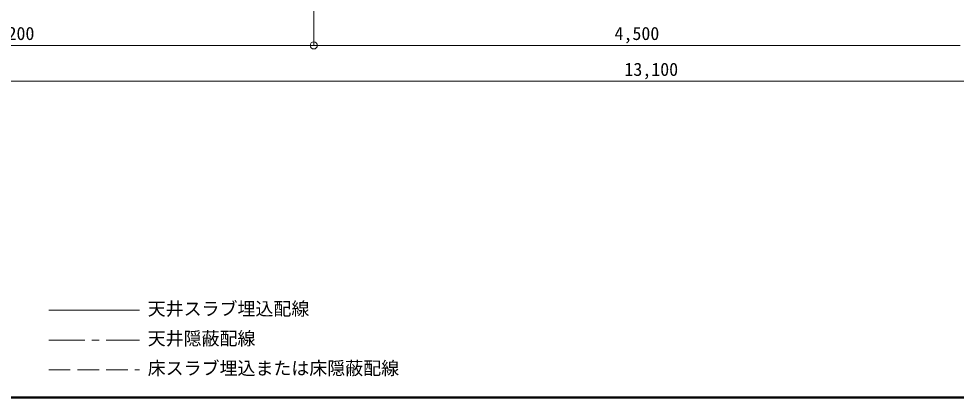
# Model space of a CAD drawing. Units: millimetres at full size, sheet at 1:50. Extents: x -9674 to 9699, y -6794 to 6791.
# Drawn here: x -4566 to 1960, y -6794 to -4151 of the extents above; entities that cross this region are included whole.
import ezdxf
from ezdxf.enums import TextEntityAlignment as Align

# ---------------------------------------------------------------- set-up
doc = ezdxf.new("R2010")
doc.units = ezdxf.units.MM
doc.header["$LTSCALE"] = 50
doc.header["$PDMODE"] = 32
doc.header["$PDSIZE"] = 50
doc.linetypes.add('CHAIN1', pattern=[8, 5, -1, 1, -1])
doc.linetypes.add('DASHED3', pattern=[4, 3, -1])
for name, color, linetype, lineweight in [('0-0_図面枠', 7, 'Continuous', 9), ('1-B_寸法', 134, 'Continuous', 9), ('2-0_芯', 2, 'Continuous', 35), ('2-E', 2, 'Continuous', 35)]:
    doc.layers.add(name, color=color, linetype=linetype, lineweight=lineweight)
doc.styles.add('ＭＳ ゴシック', font='')
doc.styles.get('ＭＳ ゴシック').set_extended_font_data('MS Gothic')

msp = doc.modelspace()

# ---------------------------------------------------------------- linework, layer by layer
at = {"layer": '0-0_図面枠'}
for p, q in [((-9666.87, -6786.88), (9691.87, -6786.88)), ((-9665.11, -6785.11), (9690.11, -6785.11)), ((-9663.35, -6783.35), (9688.35, -6783.35)), ((-9673.92, -6793.93), (9698.92, -6793.93)), ((-9672.16, -6792.16), (9697.16, -6792.16)), ((-9670.4, -6790.4), (9695.4, -6790.4)), ((9693.64, -6788.64), (-9668.64, -6788.64))]:
    msp.add_line(p, q, dxfattribs=at)
at = {"layer": '1-B_寸法'}
for p, q in [((-2512.5, -3587.09), (-2512.5, -4337.09)), ((-6712.5, -4337.09), (-2512.5, -4337.09)), ((-2512.5, -4337.09), (1987.5, -4337.09)), ((-6712.5, -4587.09), (6387.5, -4587.09))]:
    msp.add_line(p, q, dxfattribs=at)
msp.add_point((-2512.5, -4337.09), dxfattribs=at)
at = {"layer": '2-0_芯', "color": 5, "lineweight": 18}
msp.add_line((-4356.82, -6181.72), (-3724.84, -6181.72), dxfattribs=at)
at = {"layer": '2-0_芯', "color": 5, "linetype": 'CHAIN1', "lineweight": 18}
msp.add_line((-4356.82, -6388.63), (-3724.84, -6388.63), dxfattribs=at)
at = {"layer": '2-0_芯', "color": 5, "linetype": 'DASHED3', "lineweight": 18}
msp.add_line((-4356.82, -6595.53), (-3724.84, -6595.53), dxfattribs=at)

# ---------------------------------------------------------------- texts
at = {"layer": '1-B_寸法', "style": 'ＭＳ ゴシック'}
for s, p in [('4,200', (-4768.75, -4327.09)), ('4,500', (-418.75, -4327.09)), ('13,100', (-350, -4577.09))]:
    msp.add_text(s, height=91.64, dxfattribs=at).set_placement(p, align=Align.BOTTOM_LEFT)
at = {"layer": '2-E', "color": 7, "style": 'ＭＳ ゴシック'}
for s, p in [('天井スラブ埋込配線', (-3668.17, -6244.22)), ('天井隠蔽配線', (-3668.17, -6451.13)), ('床スラブ埋込または床隠蔽配線', (-3668.17, -6658.03))]:
    msp.add_text(s, height=91.64, dxfattribs=at).set_placement(p, align=Align.BOTTOM_LEFT)

doc.saveas('drawing.dxf')
